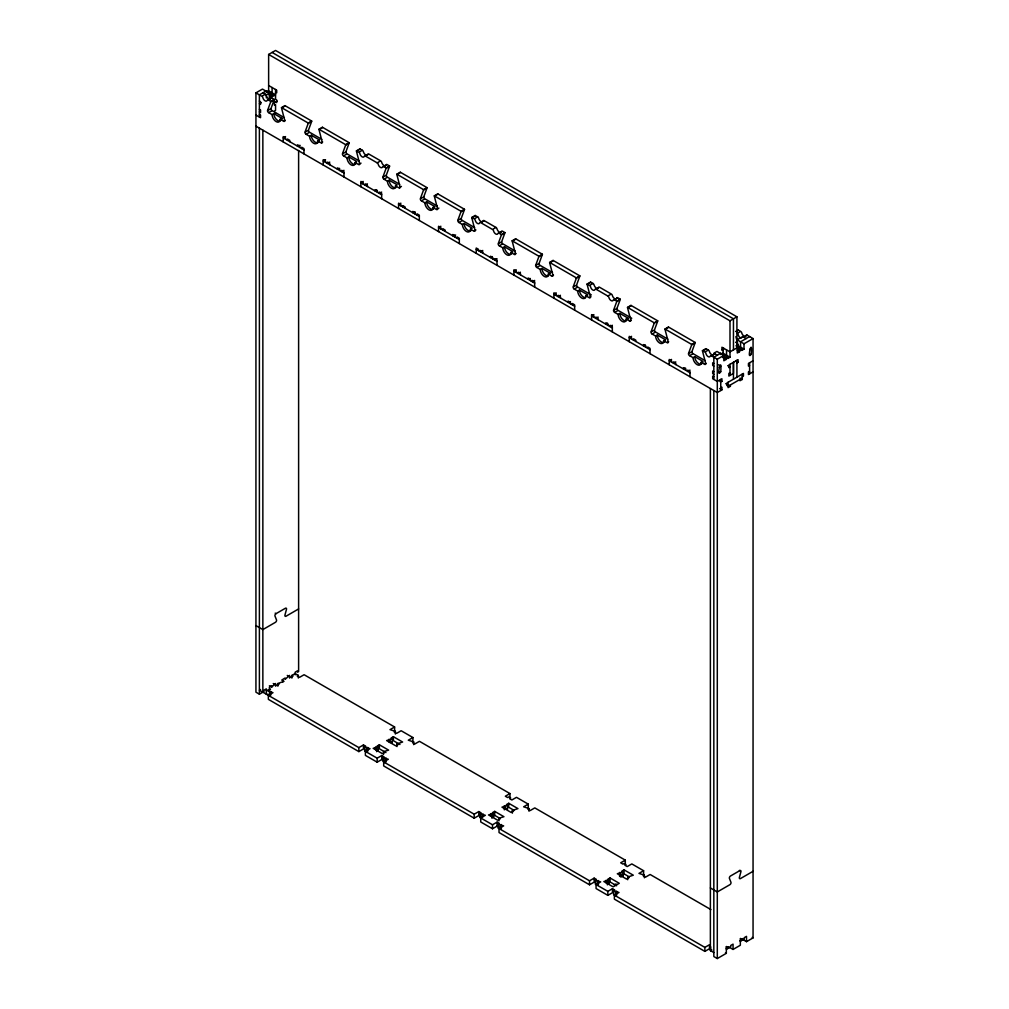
<?xml version="1.0" encoding="UTF-8"?>
<svg xmlns="http://www.w3.org/2000/svg" width="1009" height="1009" viewBox="0 0 1009 1009"><rect width="100%" height="100%" fill="white"/><g stroke="black" fill="none" stroke-linecap="round" stroke-linejoin="round"><path stroke-width="1.5" d="M726.543 949.217L726.543 946.556L726.543 949.217L730.756 946.783L730.756 945.458L733.064 944.121L733.064 949.444L729.595 947.451M733.455 379.195L733.455 362.319L733.455 373.418L728.851 376.08L728.851 373.418L729.999 372.75M733.455 349.883L733.455 318.806L272.102 52.443M736.923 377.189L736.923 360.327M736.923 347.891L736.923 316.813L275.558 50.45L268.634 54.448L268.634 90.848L275.558 94.846L273.25 96.17L273.25 94.846L266.326 90.848M720.754 371.653C715.709 379.611 722.116 353.125 720.754 371.653L719.026 372.649M751.314 354.008C746.269 361.954 752.689 335.48 751.314 354.008L749.611 354.991M255.933 625.593L262.857 629.591L275.419 622.326A1.627 0.946 -60 0 0 276.504 619.917L274.965 615.982A1.627 0.946 -60 0 1 276.075 613.636L285.396 608.25A1.627 0.946 -60 0 1 286.493 609.322L284.954 615.036A1.627 0.946 -60 0 0 286.039 616.209L298.614 608.944M753.055 871.309L740.48 878.574A1.627 0.946 -60 0 1 739.395 877.401L740.934 871.7A1.627 0.946 -60 0 0 739.837 870.616L739.408 870.376M262.693 95.754L265.291 94.266A1.627 0.946 60 0 1 266.376 95.779A3.267 1.879 60 0 0 268.545 98.806A3.267 1.879 60 0 0 270.727 98.289A1.627 0.946 60 0 1 271.812 98.024L274.246 99.437L270.778 101.43A1.627 0.946 60 0 1 270.74 101.783L267.486 110.624A1.627 0.946 60 0 0 268.634 112.617L272.102 114.622A5.713 3.292 60 0 0 276.138 121.61A5.713 3.292 60 0 0 280.174 119.276L281.902 118.28L273.83 113.626L272.102 114.622M267.915 110.372L270.942 108.631L274.196 99.79A1.627 0.946 60 0 0 274.246 99.437M280.174 119.276L283.63 121.282A1.627 0.946 60 0 0 284.79 120.613L281.536 108.026A1.64 0.946 60 0 1 281.486 107.61L284.954 105.617L311.705 121.067L308.25 123.06A1.627 0.946 60 0 1 308.199 123.413L304.958 132.255A1.627 0.946 60 0 0 306.105 134.26L309.561 136.253A5.713 3.292 60 0 0 313.597 143.24A5.713 3.292 60 0 0 317.646 140.919L319.374 139.91L311.302 135.256L309.561 136.253M305.386 132.002L308.413 130.262L311.667 121.421A1.627 0.946 60 0 0 311.705 121.067M317.646 140.919L321.102 142.912A1.627 0.946 60 0 0 322.249 142.244L319.008 129.656A1.64 0.946 60 0 1 318.958 129.24L322.413 127.248L349.177 142.698L345.721 144.691A1.627 0.946 60 0 1 345.671 145.044L342.417 153.885A1.627 0.946 60 0 0 343.577 155.891L347.033 157.883A5.713 3.292 60 0 0 351.069 164.871A5.713 3.292 60 0 0 355.105 162.55L356.833 161.541L348.761 156.887L347.033 157.883M342.846 153.633L345.885 151.892L349.127 143.051A1.627 0.946 60 0 0 349.177 142.698M367.427 154.818A3.267 1.879 60 0 0 367.755 154.314A1.627 0.946 60 0 1 368.84 154.049L380.633 160.847A1.627 0.946 60 0 1 381.717 162.373A3.267 1.879 60 0 0 383.887 165.4A3.267 1.879 60 0 0 386.069 164.883A1.627 0.946 60 0 1 387.153 164.618L389.588 166.018L386.119 168.024A1.627 0.946 60 0 1 386.081 168.377L382.827 177.218A1.627 0.946 60 0 0 383.975 179.211L387.443 181.216A5.713 3.292 60 0 0 391.479 188.204A5.713 3.292 60 0 0 395.515 185.87L397.243 184.874L389.171 180.207L387.443 181.216M383.256 176.966L386.283 175.213L389.537 166.371A1.627 0.946 60 0 0 389.588 166.018M395.515 185.87L398.971 187.876A1.627 0.946 60 0 0 400.132 187.207L396.878 174.607A1.64 0.946 60 0 1 396.827 174.204L400.296 172.211L427.047 187.649L423.591 189.654A1.627 0.946 60 0 1 423.54 190.007L420.299 198.849A1.627 0.946 60 0 0 421.447 200.841L424.903 202.847A5.713 3.292 60 0 0 428.939 209.834A5.713 3.292 60 0 0 432.975 207.501L434.715 206.504L426.643 201.85L424.903 202.847M420.728 198.596L423.755 196.856L426.996 188.002A1.627 0.946 60 0 0 427.047 187.649M432.975 207.501L436.443 209.506A1.627 0.946 60 0 0 437.591 208.838L434.349 196.238A1.64 0.946 60 0 1 434.299 195.834L437.755 193.842L464.518 209.292L461.063 211.285A1.627 0.946 60 0 1 461.012 211.638L457.758 220.479A1.627 0.946 60 0 0 458.918 222.472L462.374 224.477A5.713 3.292 60 0 0 466.41 231.465A5.713 3.292 60 0 0 470.446 229.131L472.174 228.135L464.102 223.481L462.374 224.477M458.187 220.227L461.214 218.486L464.468 209.645A1.627 0.946 60 0 0 464.518 209.292M501.41 231.465A1.627 0.946 60 0 1 502.495 231.212L504.929 232.612L501.46 234.618A1.627 0.946 60 0 1 501.41 234.971L498.169 243.812A1.627 0.946 60 0 0 499.316 245.805L502.785 247.798A5.713 3.292 60 0 0 506.821 254.798A5.713 3.292 60 0 0 510.857 252.464L512.585 251.468L504.513 246.801L502.785 247.798M498.597 243.56L501.624 241.807L504.878 232.965A1.627 0.946 60 0 0 504.929 232.612M510.857 252.464L514.313 254.457A1.627 0.946 60 0 0 515.473 253.801L512.219 241.201A1.627 0.946 60 0 1 512.168 240.798L515.637 238.792L542.388 254.243L538.932 256.248A1.627 0.946 60 0 1 538.882 256.601L535.628 265.443A1.627 0.946 60 0 0 536.788 267.435L540.244 269.428A5.713 3.292 60 0 0 544.28 276.428A5.713 3.292 60 0 0 548.316 274.095L550.056 273.098L541.972 268.432L540.244 269.428M536.069 265.19L539.096 263.437L542.337 254.596A1.627 0.946 60 0 0 542.388 254.243M548.316 274.095L551.784 276.088A1.627 0.946 60 0 0 552.932 275.432L549.691 262.832A1.627 0.946 60 0 1 549.64 262.428L553.096 260.423L579.86 275.873L576.391 277.879A1.627 0.946 60 0 1 576.353 278.232L573.099 287.073A1.627 0.946 60 0 0 574.247 289.066L577.716 291.071A5.713 3.292 60 0 0 581.752 298.059A5.713 3.292 60 0 0 585.788 295.725L587.515 294.729L579.443 290.062L577.716 291.071M573.528 286.821L576.555 285.068L579.809 276.226A1.627 0.946 60 0 0 579.86 275.873M598.11 288.006A3.267 1.879 60 0 0 598.438 287.489A1.627 0.946 60 0 1 599.523 287.224L611.303 294.035A1.627 0.946 60 0 1 612.4 295.549A3.267 1.879 60 0 0 614.569 298.576A3.267 1.879 60 0 0 616.739 298.059A1.627 0.946 60 0 1 617.836 297.806L620.27 299.206L616.802 301.199A1.627 0.946 60 0 1 616.751 301.552L613.51 310.394A1.627 0.946 60 0 0 614.658 312.399L618.126 314.392A5.713 3.292 60 0 0 622.162 321.392A5.713 3.292 60 0 0 626.198 319.058L627.926 318.062L619.854 313.395L618.126 314.392M613.939 310.154L616.966 308.401L620.22 299.559A1.627 0.946 60 0 0 620.27 299.206M626.198 319.058L629.654 321.051A1.627 0.946 60 0 0 630.814 320.383L627.56 307.795A1.627 0.946 60 0 1 627.51 307.379L630.966 305.386L657.729 320.837L654.273 322.83A1.627 0.946 60 0 1 654.223 323.183L650.969 332.024A1.627 0.946 60 0 0 652.129 334.029L655.585 336.022A5.713 3.292 60 0 0 659.621 343.022A5.713 3.292 60 0 0 663.657 340.689L665.385 339.692L657.313 335.026L655.585 336.022M651.41 331.784L654.437 330.031L657.679 321.19A1.627 0.946 60 0 0 657.729 320.837M663.657 340.689L667.126 342.682A1.627 0.946 60 0 0 668.273 342.013L665.032 329.426A1.627 0.946 60 0 1 664.981 329.022L668.437 327.017L695.201 342.467L691.733 344.46A1.627 0.946 60 0 1 691.695 344.813L688.441 353.667A1.627 0.946 60 0 0 689.588 355.66L693.057 357.653A5.713 3.292 60 0 0 697.093 364.653A5.713 3.292 60 0 0 701.129 362.319L702.857 361.323L694.785 356.656L693.057 357.653M688.87 353.415L691.897 351.662L695.151 342.82A1.627 0.946 60 0 0 695.201 342.467M268.23 694.406L266.313 694.179L266.313 688.857L264.005 690.194L264.005 691.518L259.389 694.179L255.933 692.187L255.933 92.853L262.466 89.082L269.39 93.08L269.39 98.403L271.698 97.078L271.698 95.741L269.39 94.405M265.935 91.075L259.389 94.859L259.389 117.057M266.326 92.185L268.634 90.848M262.857 92.853L266.351 94.833L269.39 93.08M269.794 94.178L272.102 92.841L272.102 87.518M271.698 95.741L273.25 94.846M261.129 102.729L259.389 103.738L260.549 104.394L260.549 101.732L259.389 101.064M255.933 92.853L261.823 96.259A1.627 0.946 60 0 1 262.908 97.772A3.267 1.879 60 0 0 265.09 100.812A3.267 1.879 60 0 0 267.259 100.282A1.627 0.946 60 0 1 268.356 100.03L270.942 98.529M270.74 101.783L273.325 100.282M277.097 101.064L274.41 102.615L274.41 105.277L275.558 104.608L275.558 110.385L274.41 111.053M268.634 112.617L271.673 110.876M282.406 107.522L285.005 106.021A1.64 0.946 60 0 1 284.954 105.617M274.41 113.714L275.558 113.046M284.071 121.03L285.219 120.361M308.199 123.413L310.797 121.912M285.547 136.581L283.239 137.918L303.999 149.9M306.105 134.26L309.132 132.507M319.866 129.152L322.464 127.651A1.64 0.946 60 0 1 322.413 127.248M321.53 142.66L322.691 141.992M345.671 145.044L348.269 143.543M325.529 159.662L323.221 160.999L343.981 172.98M329.754 162.108L327.446 163.445L327.446 162.108L329.754 163.445L329.754 164.77M343.577 155.891L346.604 154.137M355.105 162.55L358.561 164.543A1.627 0.946 60 0 0 359.721 163.874L356.467 151.287A1.64 0.946 60 0 1 356.429 150.871L359.885 148.878L362.319 150.278A1.627 0.946 60 0 1 363.404 151.791A3.267 1.879 60 0 0 366.91 155.109M357.337 150.782L359.936 149.282A1.64 0.946 60 0 1 359.885 148.878M359.721 151.779L362.319 150.278M356.429 150.871L358.851 152.283A1.627 0.946 60 0 1 359.948 153.797A3.267 1.879 60 0 0 362.117 156.824A3.267 1.879 60 0 0 364.299 156.307A1.627 0.946 60 0 1 365.384 156.042L367.97 154.541M343.981 170.319L341.673 171.656L341.673 170.319L343.981 171.656L343.981 176.979M359.002 164.29L361.02 163.13M365.384 156.042L377.164 162.853L379.762 161.352M377.164 162.853A1.627 0.946 60 0 1 378.249 164.366A3.267 1.879 60 0 0 380.431 167.393A3.267 1.879 60 0 0 382.6 166.876A1.627 0.946 60 0 1 383.685 166.611L386.283 165.123M363.202 181.418L360.894 182.755L381.654 194.737M386.081 168.377L388.667 166.876M367.427 183.865L365.119 185.202L365.119 183.865L367.427 185.202L367.427 186.526M383.975 179.211L387.002 177.47M397.748 174.116L400.333 172.615A1.64 0.946 60 0 1 400.296 172.211M381.654 192.076L379.346 193.413L379.346 192.076L381.654 193.413L381.654 198.735M399.413 187.624L401.431 186.451M400.888 203.175L398.58 204.499L419.34 216.494M423.54 190.007L426.139 188.506M421.447 200.841L424.474 199.101M436.077 195.242L437.805 194.245A1.64 0.946 60 0 1 437.755 193.842M436.872 209.254L438.89 208.081M461.012 211.638L463.598 210.137M440.87 226.256L438.562 227.593L459.322 239.574M458.918 222.472L461.945 220.731M470.446 229.131L473.902 231.137A1.627 0.946 60 0 0 475.062 230.468L471.808 217.868A1.64 0.946 60 0 1 471.758 217.465L475.226 215.472L477.661 216.872A1.627 0.946 60 0 1 478.745 218.385A3.267 1.879 60 0 0 480.915 221.425A3.267 1.879 60 0 0 483.097 220.895A1.627 0.946 60 0 1 484.181 220.643L495.961 227.441A1.627 0.946 60 0 1 497.059 228.955A3.267 1.879 60 0 0 498.887 231.767A3.267 1.879 60 0 0 501.082 231.982M472.679 217.376L475.277 215.876A1.64 0.946 60 0 1 475.226 215.472M475.062 218.373L477.661 216.872M481.583 222.131L484.181 220.643M474.344 230.884L475.92 229.964M493.376 228.942L495.961 227.441M471.758 217.465L474.192 218.865A1.627 0.946 60 0 1 475.289 220.391A3.267 1.879 60 0 0 477.459 223.418A3.267 1.879 60 0 0 479.628 222.901A1.627 0.946 60 0 1 480.725 222.636L492.506 229.447A1.627 0.946 60 0 1 493.59 230.96A3.267 1.879 60 0 0 495.772 233.987A3.267 1.879 60 0 0 497.942 233.47A1.627 0.946 60 0 1 499.026 233.205L501.624 231.704M501.41 234.971L504.008 233.47M482.769 250.459L480.461 251.783L480.461 250.459L482.769 251.783L482.769 253.12M499.316 245.805L502.343 244.052M513.089 240.71L515.675 239.209A1.627 0.946 60 0 1 515.637 238.792M492.19 256.563L490.462 257.56L490.462 256.223L492.77 257.56L492.77 258.897M496.996 258.67L494.687 260.007L494.687 258.67L496.996 260.007L496.996 265.329M514.741 254.218L516.04 253.461M516.23 269.769L513.922 271.093L534.682 283.075M538.882 256.601L541.48 255.1M520.442 272.203L518.134 273.54L518.134 272.203L520.442 273.54L520.442 274.877M536.788 267.435L539.815 265.682M550.548 262.34L552.276 261.331M534.669 280.426L532.361 281.751L532.361 280.426L534.669 281.751L534.669 287.086M552.213 275.848L553.512 275.091M576.353 278.232L578.939 276.731M556.211 292.85L553.903 294.174L574.663 306.168M560.436 295.296L558.128 296.621L558.128 295.296L560.436 296.621L560.436 297.958M574.247 289.066L577.287 287.325M585.788 295.725L589.243 297.731A1.627 0.946 60 0 0 590.404 297.062L587.15 284.462A1.627 0.946 60 0 1 587.099 284.059L590.568 282.053L593.002 283.466A1.627 0.946 60 0 1 594.087 284.979A3.267 1.879 60 0 0 597.593 288.297M588.02 283.97L590.618 282.47A1.627 0.946 60 0 1 590.568 282.053M590.404 284.967L593.002 283.466M587.099 284.059L589.533 285.459A1.627 0.946 60 0 1 590.618 286.972A3.267 1.879 60 0 0 592.8 290.012A3.267 1.879 60 0 0 594.969 289.482A1.627 0.946 60 0 1 596.067 289.23L598.652 287.729M589.685 297.478L590.971 296.722M596.067 289.23L607.847 296.028L610.445 294.54M607.847 296.028A1.627 0.946 60 0 1 608.932 297.554A3.267 1.879 60 0 0 611.113 300.581A3.267 1.879 60 0 0 613.283 300.064A1.627 0.946 60 0 1 614.367 299.799L616.966 298.298M593.885 314.606L591.577 315.943L612.337 327.925M616.751 301.552L619.349 300.064M598.11 317.053L595.802 318.377L595.802 317.053L598.11 318.377L598.11 319.714M614.658 312.399L617.685 310.646M628.43 307.291L631.016 305.803A1.627 0.946 60 0 1 630.966 305.386M607.532 323.157L605.804 324.154L605.804 322.817L608.112 324.154L608.112 325.478M612.337 325.264L610.029 326.588L610.029 325.264L612.337 326.588L612.337 331.923M630.083 320.799L631.243 320.143M654.223 323.183L656.821 321.694M631.571 336.35L629.263 337.687L650.023 349.669M652.129 334.029L655.156 332.276M665.89 328.921L668.488 327.433A1.627 0.946 60 0 1 668.437 327.017M645.205 344.901L643.477 345.898L643.477 344.573L645.785 345.898L645.785 347.235M667.554 342.429L668.702 341.774M720.767 353.213L727.691 357.211L727.691 358.548L729.999 357.211L729.999 320.812L736.923 316.813M691.695 344.813L694.28 343.325M671.553 359.444L669.244 360.768L690.005 372.762M675.778 361.89L673.47 363.215L673.47 361.89L675.778 363.215L675.778 364.552M689.588 355.66L692.615 353.907M701.129 362.319L704.585 364.312A1.627 0.946 60 0 0 705.745 363.644L702.491 351.056A1.627 0.946 60 0 1 702.441 350.653L705.909 348.647L708.343 350.06A1.627 0.946 60 0 1 709.428 351.573A3.267 1.879 60 0 0 712.934 354.878M735.624 331.494L738.222 329.993L740.644 331.393A1.627 0.946 60 0 1 741.741 332.92A3.267 1.879 60 0 0 743.91 335.947A3.267 1.879 60 0 0 746.092 335.429A1.627 0.946 60 0 1 747.177 335.165L753.055 338.583L753.055 937.903L746.509 941.674L743.053 939.682M703.361 350.552L705.947 349.064A1.627 0.946 60 0 1 705.909 348.647M736.532 331.406L737.402 330.902M705.745 351.548L708.343 350.06M739.786 331.898L737.188 333.399A1.627 0.946 60 0 1 738.273 334.912A3.267 1.879 60 0 0 741.136 338.217M737.1 339.793L744.011 343.792L744.011 349.127L737.1 345.128L737.1 339.793L742.7 336.565L746.168 338.557M702.441 350.653L704.875 352.053A1.627 0.946 60 0 1 705.959 353.566A3.267 1.879 60 0 0 708.141 356.593A3.267 1.879 60 0 0 710.311 356.076A1.627 0.946 60 0 1 711.395 355.824L713.994 354.323M737.289 349.013L739.597 350.337L739.597 351.674L737.289 353.011L737.289 347.676L729.999 351.889L721.927 347.222L721.927 349.883L724.235 348.559M744.579 336.665L747.177 335.165M735.599 342.417L736.898 341.66A5.713 3.292 60 0 1 736.822 342.53M689.992 370.101L687.697 371.426L687.697 370.101L689.992 371.426L689.992 376.761M720.376 353.453L713.83 357.224L713.83 379.422M749.611 336.565L740.556 341.799L740.556 347.121L738.247 348.458L738.247 347.121M720.767 354.55L723.075 353.213L729.999 357.211M705.026 364.06L706.174 363.404M736.898 345.658L738.197 344.914M711.395 355.824L717.298 359.217L724.235 355.218M744.011 343.792L753.055 338.583M722.671 356.114L726.139 358.107L727.691 357.211M739.597 350.337L741.703 349.127L741.703 350.451L744.011 349.127M726.139 358.107L726.139 359.444L723.831 360.781L723.831 355.445L716.907 351.447L713.867 353.213L717.323 355.206M719.026 367.099L720.754 366.103L718.446 364.766M749.611 349.442L751.339 348.446M736.923 362.988L738.071 362.319L738.071 359.658L728.851 364.981L728.851 367.642L729.999 366.986L727.691 365.649M753.067 360.768L748.438 363.442L748.438 366.103L749.586 365.435M713.83 376.761L712.682 376.092L712.682 378.753L717.298 381.415L721.914 378.753L721.914 381.415L719.884 381.591M720.754 387.86L721.914 387.191L721.914 389.852L717.298 392.514L255.933 126.15M749.586 371.211L748.438 371.88L748.438 374.541L753.067 371.867M728.069 384.971L726.909 385.627L726.909 382.966L743.444 373.418L743.444 376.092L742.296 376.748M728.069 386.296L742.296 378.085M730.377 384.971L730.377 386.296L728.069 387.633L728.069 382.297M742.296 374.087L742.296 379.422L739.988 380.746L739.988 379.422M260.549 689.525L259.389 690.194L358.851 747.606L363.467 744.945L365.775 746.282L364.627 746.95L364.627 750.936L365.775 750.28M269.39 685.754L271.698 687.079L275.558 683.522L275.558 686.183M277.866 686.183L277.866 683.522L283.996 681.315L281.688 679.978M291.878 678.086L291.878 675.425L295.145 673.545L298.336 675.387L298.336 678.048M270.538 689.084L268.23 690.408L266.313 690.194L272.96 692.691L268.356 695.365L268.356 699.351L358.851 751.604L363.467 748.943L363.467 744.945M298.336 675.387L297.188 676.043L299.496 677.38L304.1 674.718L394.607 726.972L394.607 730.97M394.607 726.972L390.004 729.633L395.364 731.399L395.364 734.06M364.627 746.95L370 748.716L365.384 751.377L365.384 755.375L377.164 762.173L381.78 759.512L384.088 760.849L382.928 761.518L382.928 757.519L384.088 756.851L381.78 755.514L377.164 758.188L365.384 751.377M395.364 731.399L394.216 732.067L396.524 733.404L401.141 730.73L412.921 737.541L412.921 741.539M378.211 750.772L378.211 746.786L373.191 748.35L382.424 753.673L384.732 752.336L383.571 751.68L383.571 754.341M383.571 751.68L388.591 750.116L379.359 744.781L377.063 746.118L378.211 746.786M391.076 742.019L392.224 742.687L392.224 738.689L386.649 740.581L395.881 745.903L398.189 744.566L397.029 743.91L397.029 746.572M397.029 743.91L402.604 742.019L393.384 736.696L391.076 738.02L392.224 738.689M412.921 737.541L408.304 740.202L413.677 741.968L413.677 744.642M382.928 757.519L388.301 759.285L383.685 761.946L383.685 765.945L474.192 818.198L478.808 815.537L481.116 816.861L479.969 817.53L479.969 813.531L481.116 812.876L478.808 811.539L474.192 814.2L383.685 761.946M413.677 741.968L412.53 742.637L414.838 743.974L419.441 741.312L509.949 793.566L509.949 797.551M509.949 793.566L505.332 796.227L507.641 797.551L508.801 796.896L510.705 797.993L509.558 798.661L511.866 799.986L516.482 797.324L528.262 804.135L528.262 808.121M479.969 813.531L485.329 815.31L480.725 817.971L480.725 821.969L492.506 828.767L497.122 826.106L499.43 827.443L498.269 828.099L498.269 824.113L499.43 823.445L497.122 822.108L492.506 824.769L479.969 817.53M499.972 818.413L494.7 815.373L492.392 816.697L493.552 817.366L493.552 813.368L488.533 814.931L497.765 820.267L500.073 818.93L498.913 818.261L498.913 820.922M498.913 818.261L503.932 816.697L494.7 811.375L492.392 812.712L493.552 813.368M506.417 808.613L507.565 809.281L507.565 805.283L501.99 807.162L511.222 812.497L513.531 811.16L512.37 810.492L512.37 813.153M512.37 810.492L517.945 808.613L508.725 803.278L506.417 804.614L507.565 805.283M528.262 804.135L523.646 806.796L529.019 808.562L529.019 811.223M498.269 824.113L503.642 825.879L499.026 828.54L499.026 832.539L589.533 884.792L594.15 882.131L594.15 878.133L596.458 879.457L595.297 880.125L595.297 884.124L607.847 891.363L612.463 888.702L614.771 890.039L613.611 890.695L613.611 894.693M529.019 808.562L527.871 809.231L530.179 810.568L534.783 807.894L625.29 860.147L625.29 864.145M498.269 828.099L589.533 880.794L594.15 878.133M625.29 860.147L620.674 862.809L622.982 864.145L624.142 863.477L626.047 864.587L624.899 865.255L627.207 866.58L631.811 863.918L643.603 870.717L643.603 874.715M595.297 880.125L600.67 881.891L596.067 884.565L596.067 888.551L607.847 895.361L612.463 892.7L612.463 888.702M608.894 879.962L603.874 881.525L613.106 886.848L615.414 885.524L614.254 884.855L615.818 883.96L616.966 884.628L619.274 883.291L610.041 877.969L607.733 879.293L608.894 879.962L608.894 883.96L607.733 883.291L610.041 881.954L616.638 885.763M620.787 877.086L622.906 875.862L622.906 871.864L617.331 873.756L626.564 879.079L628.872 877.754L627.712 877.086L627.712 879.747M627.712 877.086L633.286 875.194L624.067 869.872L621.758 871.208L622.906 871.864M629.339 876.909L624.067 873.87L621.758 875.194L622.906 875.862M643.603 870.717L638.987 873.39L644.36 875.156L644.36 877.817M613.611 890.695L618.984 892.473L614.367 895.134L614.367 899.133L704.875 951.386L709.491 948.712L709.491 944.727L704.875 947.388L614.367 895.134M644.36 875.156L643.212 875.825L645.508 877.149L650.124 874.488L710.916 909.588M739.837 870.616L730.516 876.001A1.627 0.946 -60 0 0 729.406 878.36L730.945 882.282A1.627 0.946 -60 0 1 729.86 884.704L717.298 891.956L710.374 887.958M710.374 388.515L710.374 950.554L711.522 949.898M711.799 950.049L710.639 950.718L710.639 946.719M739.685 940.628L740.556 941.12L744.213 939.013L744.213 937.689L746.509 936.352L746.509 941.674M713.83 390.521L713.83 956.557L717.298 958.55L726.329 953.328L726.329 948.006L728.637 946.669L728.637 948.006L726.329 946.669M733.064 949.444L740.341 945.244L740.341 939.909L742.649 938.584L742.649 939.909L740.341 938.584M455.639 234.996L452.776 235.803L452.776 234.479L455.084 235.803L455.084 237.14M300.064 145.334L297.453 146.128L297.453 144.804L299.761 146.128L299.761 147.465M415.153 211.915L412.795 212.722L412.795 211.385L415.103 212.722L415.103 214.047M570.476 301.59L568.117 302.397L568.117 301.06L570.426 302.397L570.426 303.734M339.554 168.364L337.435 169.209L337.435 167.885L339.743 169.209L339.743 170.546M530.255 278.459L528.136 279.316L528.136 277.98L530.444 279.316L530.444 280.641M685.578 368.134L683.459 368.991L683.459 367.654L685.767 368.991L685.767 370.316M268.634 54.448L729.999 320.812M735.939 345.797L741.703 349.127M737.289 350.337L739.597 351.674M268.634 85.525L276.706 90.179L276.706 92.841L275.558 92.185M721.927 349.883L723.075 350.552M735.763 360.982L738.071 362.319M269.39 95.741L271.698 97.078M722.671 357.451L726.139 359.444M274.019 101.064L276.706 102.615L276.706 99.954L275.558 99.286L275.558 89.511M268.356 100.03L270.778 101.43M281.486 107.61L308.25 123.06M318.958 129.24L345.721 144.691M383.685 166.611L386.119 168.024M396.827 174.204L423.591 189.654M434.299 195.834L461.063 211.285M499.026 233.205L501.46 234.618M512.168 240.798L538.932 256.248M549.64 262.428L576.391 277.879M614.367 299.799L616.802 301.199M627.51 307.379L654.273 322.83M664.981 329.022L691.733 344.46M739.988 378.085L742.296 379.422M713.83 363.442L712.682 362.773L712.682 365.435L713.83 366.103M284.374 117.712L272.102 110.624A1.627 0.946 60 0 1 270.942 108.631M321.833 139.343L309.561 132.255A1.627 0.946 60 0 1 308.413 130.262M359.305 160.973L347.033 153.885A1.627 0.946 60 0 1 345.885 151.892M399.703 184.294L387.443 177.218A1.627 0.946 60 0 1 386.283 175.213M437.174 205.924L424.903 198.849A1.627 0.946 60 0 1 423.755 196.856M474.646 227.567L462.374 220.479A1.627 0.946 60 0 1 461.214 218.486M515.044 250.888L502.785 243.812A1.627 0.946 60 0 1 501.624 241.807M552.516 272.518L540.244 265.443A1.627 0.946 60 0 1 539.096 263.437M591.35 294.943L577.716 287.073A1.627 0.946 60 0 1 576.555 285.068M631.748 318.264L618.126 310.394A1.627 0.946 60 0 1 616.966 308.401M667.857 339.112L655.585 332.024A1.627 0.946 60 0 1 654.437 330.031M705.316 360.743L693.057 353.667A1.627 0.946 60 0 1 691.897 351.662M259.389 109.287L260.549 109.943L260.549 112.617L259.389 111.949M713.83 371.653L712.682 370.984L712.682 373.645L713.83 374.314M259.389 114.383L260.549 115.051L260.549 117.712L255.933 115.051M719.985 380.305L721.914 381.415M725.761 383.634L730.377 386.296M719.606 388.515L721.914 389.852M476.235 249.337L497.008 261.331M275.205 613.131L276.075 613.636M752.184 937.411L753.055 937.903M291.878 675.425L293.039 676.093L290.731 677.43L287.262 675.425M399.968 744.491L393.384 740.682L393.384 736.696M513.997 810.315L508.725 807.276L508.725 803.278M277.866 683.522L279.014 684.19L276.706 685.515L273.25 683.522M385.955 752.588L379.359 748.779L379.359 744.781M725.458 952.837L726.329 953.328M710.374 950.554L713.83 952.559M735.889 336.602L738.058 344.99A1.627 0.946 60 0 1 737.869 345.62M749.611 362.761L749.611 373.86M740.556 938.458L740.556 941.12M729.999 364.312L729.999 375.411M726.543 349.883L726.543 355.218M723.075 347.891L723.075 354.815M720.754 379.422L720.754 390.521M717.298 359.217L717.298 958.55M704.875 947.388L704.875 951.386M671.54 362.105L671.54 360.781L669.232 359.444L669.232 364.766M650.01 353.667L650.01 348.345L647.702 347.008L647.702 348.345M635.784 341.458L635.784 340.134L633.475 338.797L633.475 340.134M631.558 339.024L631.558 337.687L629.25 336.363L629.25 341.685M624.067 869.872L624.067 873.87M620.787 873.088L620.787 875.749M619.64 872.419L619.64 876.417M616.676 891.136L616.676 895.134M615.528 891.805L615.528 895.803M610.041 877.969L610.041 881.954M607.847 891.363L607.847 895.361M607.342 880.857L607.342 884.855M606.182 880.189L606.182 882.862M598.362 880.567L598.362 884.565M597.214 881.235L597.214 883.897M593.885 317.267L593.885 315.943L591.577 314.606L591.577 319.929M589.533 880.794L589.533 884.792M574.651 310.167L574.651 304.844L572.355 303.507L572.355 304.844M556.199 295.511L556.199 294.187L553.891 292.85L553.891 298.185M516.217 272.43L516.217 271.093L513.909 269.769L513.909 275.091M505.459 806.506L505.459 809.168M504.298 805.838L504.298 809.836M501.334 824.542L501.334 828.54M500.187 825.211L500.187 829.209M497.122 822.108L497.122 826.106M494.7 811.375L494.7 815.373M492.506 824.769L492.506 828.767M492.001 814.263L492.001 818.261M490.841 813.607L490.841 816.268M483.034 813.973L483.034 816.634M481.873 814.641L481.873 817.303M478.808 811.539L478.808 815.537M478.543 250.673L478.543 249.349L476.235 248.012L476.235 253.347M474.192 814.2L474.192 818.198M459.322 243.573L459.322 238.25L457.014 236.913L457.014 238.25M445.095 231.364L445.095 230.039L442.787 228.702L442.787 230.039M440.857 228.929L440.857 227.593L438.549 226.256L438.549 231.591M419.328 220.492L419.328 215.157L417.02 213.832L417.02 215.157M405.101 208.283L405.101 206.946L402.805 205.622L402.805 206.946M400.876 205.836L400.876 204.512L398.568 203.175L398.568 208.51M390.117 739.912L390.117 742.574M388.957 739.244L388.957 741.905M385.993 757.961L385.993 761.946M384.845 758.617L384.845 762.615M381.78 755.514L381.78 759.512M377.429 192.303L377.429 190.966L375.121 189.642L375.121 190.966L376.849 189.969L376.849 190.966M377.164 758.188L377.164 762.173M376.66 747.682L376.66 751.68M375.499 747.013L375.499 749.674M367.692 747.379L367.692 751.377M366.532 748.047L366.532 750.709M363.202 184.092L363.202 182.755L360.894 181.418L360.894 186.753M358.851 747.606L358.851 751.604M325.516 162.335L325.516 160.999L323.221 159.674L323.221 164.997M303.986 153.898L303.986 148.575L301.691 147.238L301.691 148.575M298.614 150.467L298.614 671.54L297.453 672.208L297.453 670.871L295.145 672.208L295.145 674.87M289.772 141.689L289.772 140.365L287.464 139.028L287.464 140.365M289.57 678.086L289.57 675.425L285.156 679.309L285.156 677.985L282.848 679.309L282.848 681.97M285.534 139.255L285.534 137.918L283.226 136.581L283.226 141.916M271.698 687.079L271.698 685.754L269.39 687.079L269.39 691.077M270.652 691.367L270.652 695.365M269.504 692.035L269.504 696.021M266.351 94.833L266.351 97.898M262.857 130.148L262.857 692.187M259.389 128.156L259.389 694.179M742.624 337.422A1.627 0.946 60 0 1 743.709 337.157M738.26 330.397A1.627 0.946 60 0 1 738.222 329.993M470.875 230.809A5.713 3.292 60 0 1 466.524 229.144A5.713 3.292 60 0 1 464.102 223.481M433.403 209.178A5.713 3.292 60 0 1 429.052 207.513A5.713 3.292 60 0 1 426.643 201.85M434.715 206.504A5.713 3.292 60 0 1 434.652 207.236M395.944 187.548A5.713 3.292 60 0 1 391.58 185.87A5.713 3.292 60 0 1 389.171 180.207M355.534 164.227A5.713 3.292 60 0 1 351.182 162.55A5.713 3.292 60 0 1 348.761 156.887M318.516 142.282A5.713 3.292 60 0 1 314.026 141.235A5.713 3.292 60 0 1 311.302 135.256M319.374 139.91A5.713 3.292 60 0 1 319.311 140.655M280.073 121.13A5.713 3.292 60 0 1 275.949 118.948A5.713 3.292 60 0 1 273.83 113.626M281.902 118.28A5.713 3.292 60 0 1 281.688 119.667M714.864 353.818A1.627 0.946 60 0 0 713.779 354.083A3.267 1.879 60 0 1 713.451 354.6M553.146 260.839A1.627 0.946 60 0 1 553.096 260.423M701.558 363.997A5.713 3.292 60 0 1 697.194 362.319A5.713 3.292 60 0 1 694.785 356.656M702.806 362.054A5.713 3.292 60 0 1 702.642 362.71M664.54 342.064A5.713 3.292 60 0 1 660.037 341.004A5.713 3.292 60 0 1 657.313 335.026M665.385 339.692A5.713 3.292 60 0 1 665.335 340.424M626.097 320.9A5.713 3.292 60 0 1 621.973 318.718A5.713 3.292 60 0 1 619.854 313.395M627.926 318.062A5.713 3.292 60 0 1 627.712 319.449M585.687 297.579A5.713 3.292 60 0 1 581.562 295.385A5.713 3.292 60 0 1 579.443 290.062M587.515 294.729A5.713 3.292 60 0 1 587.301 296.116M548.228 275.949A5.713 3.292 60 0 1 544.091 273.754A5.713 3.292 60 0 1 541.972 268.432M550.056 273.098A5.713 3.292 60 0 1 549.993 273.83M511.286 254.142A5.713 3.292 60 0 1 506.922 252.464A5.713 3.292 60 0 1 504.513 246.801M512.585 251.468A5.713 3.292 60 0 1 512.37 252.855"/></g></svg>
